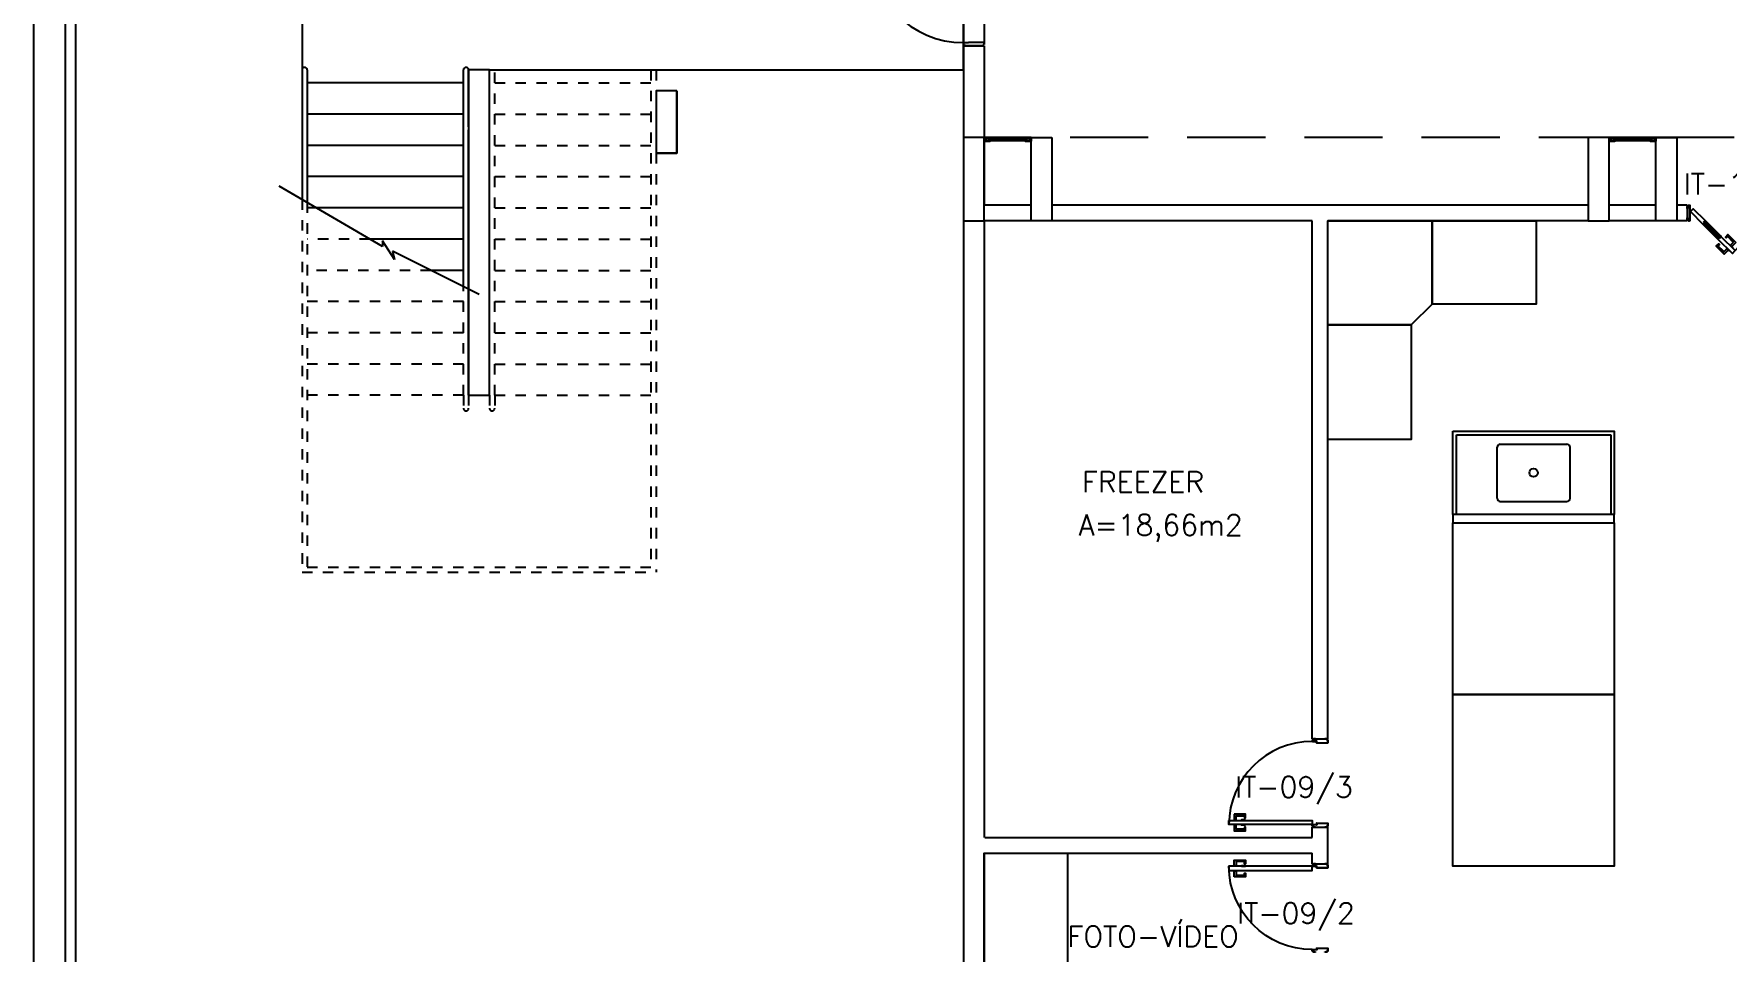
# Model space of a CAD drawing. Header units: millimetres. Extents: x 2128 to 2646, y 1972 to 2207.
# Drawn here: x 2253.69 to 2269.94, y 2128.82 to 2137.64 of the extents above; entities that cross this region are included whole.
import ezdxf

# ---------------------------------------------------------------- set-up
doc = ezdxf.new("R2010")
doc.units = ezdxf.units.MM
doc.linetypes.add('DASHED2', pattern=[0.375, 0.25, -0.125])
doc.linetypes.add('HIDDEN', pattern=[0.375, 0.25, -0.125])
for name, color, linetype in [('ar-alambrado', 2, 'Continuous'), ('AR-ALV', 2, 'Continuous'), ('AR-BANCADAS', 1, 'Continuous'), ('AR-ESCADA', 2, 'Continuous'), ('AR-ESQ', 1, 'Continuous'), ('AR-ESTC', 3, 'Continuous'), ('AR-PF-maçaneta', 1, 'Continuous'), ('AR-PF-mov', 1, 'Continuous'), ('AR-PF-pm1', 2, 'Continuous'), ('AR-PF-soleira', 1, 'Continuous'), ('AR-PISO', 1, 'Continuous'), ('AR-PORTA', 1, 'Continuous'), ('AR-PROJ', 1, 'HIDDEN'), ('BC- VISTA', 1, 'Continuous'), ('BC-CORTE', 14, 'Continuous'), ('BC-CUBA', 1, 'Continuous'), ('DT-ESQ-BAGUETE-C', 1, 'Continuous'), ('DT-ESQ-PERFIL CADEIRA-C', 2, 'Continuous'), ('DT-ESQ-PERFIL CADEIRA-V', 2, 'Continuous'), ('DT-ESQ-VENEZIANA-C', 1, 'Continuous'), ('DT-ESQ-VENEZIANA-V', 1, 'Continuous'), ('ENDEREÇO', 2, 'Continuous'), ('ES-GUARDACORPO', 2, 'Continuous'), ('es-linhacorte', 1, 'Continuous'), ('ES-PILAR', 3, 'Continuous'), ('Layer2', 2, 'Continuous'), ('maçaneta', 1, 'Continuous'), ('mov', 1, 'Continuous'), ('PM-PERFIL U-C', 2, 'Continuous'), ('PM-VIDRO', 2, 'Continuous'), ('pm1', 2, 'Continuous'), ('pm2', 2, 'Continuous'), ('PROJ2', 1, 'HIDDEN'), ('TEXTO', 2, 'Continuous'), ('Área', 2, 'Continuous')]:
    doc.layers.add(name, color=color, linetype=linetype)
doc.styles.add('UNB-100', font='simplex.shx', dxfattribs={"height": 0.2})
doc.styles.add('UNB1-100', font='simplex.shx', dxfattribs={"height": 0.2})

# ---------------------------------------------------------------- blocks, each defined once
blk = doc.blocks.new('EF01-P')
at = {"layer": 'DT-ESQ-BAGUETE-C', "ltscale": 0.1}
for points in [[(0.002, 0.035), (0.015, 0.035), (0.015, 0.033), (0.002, 0.033), (0.002, 0.005), (0.015, 0.005), (0.015, 0.004), (0.002, 0.004, -0.414214), (0, 0.005), (0, 0.033, -0.414214)], [(0.448, 0.035), (0.435, 0.035), (0.435, 0.033), (0.448, 0.033), (0.448, 0.005), (0.435, 0.005), (0.435, 0.004), (0.448, 0.004, 0.414214), (0.45, 0.005), (0.45, 0.033, 0.414214)]]:
    blk.add_lwpolyline(points, format="xyb", close=True, dxfattribs=at)
at = {"layer": 'DT-ESQ-PERFIL CADEIRA-C', "ltscale": 0.1}
for points in [[(0.01, 0.002), (0.01, 0.003), (0.002, 0.003, 1), (0.002, 0), (0.015, 0, 0.414214), (0.016, 0.002), (0.016, 0.033), (0.043, 0.033)], [(0.043, 0.006), (0.018, 0.006), (0.018, 0.016), (0.016, 0.016), (0.016, 0.006, 0.414214), (0.018, 0.005), (0.043, 0.005), (0.056, 0.005, 1), (0.056, 0.008), (0.043, 0.008), (0.043, 0.02), (0.043, 0.032), (0.056, 0.032, 1), (0.056, 0.035), (0.043, 0.035), (0.016, 0.035, 0.414214), (0.015, 0.033), (0.015, 0.002), (0.002, 0.002)], [(0.041, 0.02), (0.041, 0.032, -0.414214), (0.043, 0.033), (0.056, 0.033)], [(0.041, 0.02), (0.041, 0.008, 0.414214), (0.043, 0.006), (0.056, 0.006)], [(0.407, 0.006), (0.432, 0.006), (0.432, 0.016), (0.433, 0.016), (0.433, 0.006, -0.414214), (0.432, 0.005), (0.407, 0.005), (0.394, 0.005, -1), (0.394, 0.008), (0.407, 0.008), (0.407, 0.02), (0.407, 0.032), (0.394, 0.032, -1), (0.394, 0.035), (0.407, 0.035), (0.433, 0.035, -0.414214), (0.435, 0.033), (0.435, 0.002), (0.448, 0.002)], [(0.408, 0.02), (0.408, 0.032, 0.414214), (0.407, 0.033), (0.394, 0.033)], [(0.408, 0.02), (0.408, 0.008, -0.414214), (0.407, 0.006), (0.394, 0.006)], [(0.44, 0.002), (0.44, 0.003), (0.448, 0.003, -1), (0.448, 0), (0.435, 0, -0.414214), (0.433, 0.002), (0.433, 0.033), (0.407, 0.033)]]:
    blk.add_lwpolyline(points, format="xyb", dxfattribs=at)
at = {"layer": 'DT-ESQ-PERFIL CADEIRA-V', "ltscale": 0.1}
blk.add_line((0.015, 0), (0.435, 0), dxfattribs=at)
at = {"layer": 'DT-ESQ-VENEZIANA-C', "ltscale": 0.1}
for p, q in [((0.043, 0.011), (0.407, 0.011)), ((0.043, 0.009), (0.407, 0.009))]:
    blk.add_line(p, q, dxfattribs=at)
at = {"layer": 'DT-ESQ-VENEZIANA-V', "ltscale": 0.1}
blk.add_line((0.043, 0.031), (0.407, 0.031), dxfattribs=at)
blk = doc.blocks.new('ES-2P-1PAV-E')
for q in [(-2.95, -0.975), (-2.75, -1.575)]:
    blk.add_line((-2.75, -0.975), q)
at = {"layer": 'AR-PISO'}
for p, q in [((-6.35, 0.775), (0, 0.775)), ((-6.35, 0.775), (-6.35, -0.775)), ((0, -0.775), (0, 0.775)), ((-4.55, -0.775), (0, -0.775)), ((-4.8, -0.9), (-6.3, -0.9)), ((-4.8, -1.2), (-6.3, -1.2)), ((-4.8, -1.5), (-6.3, -1.5)), ((-4.8, -1.8), (-6.3, -1.8)), ((-4.8, -2.1), (-6.21, -2.1)), ((-4.8, -2.4), (-5.697, -2.4)), ((-4.8, -2.7), (-5.111, -2.7))]:
    blk.add_line(p, q, dxfattribs=at)
at = {"layer": 'ES-GUARDACORPO'}
for p, q in [((-6.35, -0.775), (-6.35, -2.018)), ((-6.3, -0.775), (-6.3, -2.048)), ((-4.8, -0.9), (-4.8, -0.775)), ((-4.8, -2.855), (-4.8, -0.9))]:
    blk.add_line(p, q, dxfattribs=at)
for centre in [(-6.325, -0.775), (-4.775, -0.775)]:
    blk.add_arc(centre, 0.025, 0, 180, dxfattribs=at)
at = {"layer": 'es-linhacorte'}
for p, q in [((-5.578, -2.47), (-6.569, -1.89)), ((-5.578, -2.418), (-5.578, -2.47)), ((-5.462, -2.596), (-5.578, -2.418)), ((-4.649, -2.931), (-5.48, -2.516)), ((-5.48, -2.516), (-5.462, -2.596))]:
    blk.add_line(p, q, dxfattribs=at)
at = {"layer": 'ES-PILAR'}
for p, q in [((-2.75, -1.575), (-2.95, -1.575)), ((-4.75, -3.9), (-4.55, -3.9))]:
    blk.add_line(p, q, dxfattribs=at)
for points in [[(-4.55, -1.35), (-4.55, -1.32), (-4.55, -0.775), (-4.75, -0.775), (-4.75, -1.32), (-4.75, -1.35), (-4.75, -3.9), (-4.55, -3.9)], [(-2.75, -0.975), (-2.95, -0.975), (-2.95, -1.575), (-2.75, -1.575)]]:
    blk.add_lwpolyline(points, close=True, dxfattribs=at)
at = {"layer": 'Layer2'}
for p, q in [((-4.75, -1.32), (-4.75, -0.775)), ((-4.55, -1.32), (-4.55, -0.775)), ((-4.75, -3.9), (-4.75, -1.35)), ((-4.55, -3.9), (-4.55, -1.35))]:
    blk.add_line(p, q, dxfattribs=at)
at = {"layer": 'PROJ2', "ltscale": 0.01}
for p, q in [((-4.5, -3.9), (-4.5, -0.775)), ((-3, -0.775), (-3, -5.55)), ((-2.95, -0.775), (-2.95, -5.6)), ((-4.5, -0.9), (-3, -0.9)), ((-4.5, -1.2), (-3, -1.2)), ((-4.5, -1.5), (-3, -1.5)), ((-4.5, -1.8), (-3, -1.8)), ((-6.35, -2.018), (-6.35, -5.6)), ((-6.3, -2.048), (-6.3, -5.55)), ((-6.21, -2.1), (-6.3, -2.1)), ((-4.5, -2.1), (-3, -2.1)), ((-5.697, -2.4), (-6.3, -2.4)), ((-4.5, -2.4), (-3, -2.4)), ((-5.111, -2.7), (-6.3, -2.7)), ((-4.5, -2.7), (-3, -2.7)), ((-4.8, -3.9), (-4.8, -2.855)), ((-4.8, -3), (-6.3, -3)), ((-4.5, -3), (-3, -3)), ((-4.8, -3.3), (-6.3, -3.3)), ((-4.5, -3.3), (-3, -3.3)), ((-4.8, -3.6), (-6.3, -3.6)), ((-4.5, -3.6), (-3, -3.6)), ((-4.8, -3.9), (-6.3, -3.9)), ((-4.8, -3.9), (-4.8, -4.025)), ((-4.75, -3.9), (-4.75, -4.025)), ((-4.55, -3.9), (-4.55, -4.025)), ((-4.5, -3.9), (-4.5, -4.025)), ((-4.5, -3.9), (-3, -3.9)), ((-6.35, -5.6), (-2.95, -5.6)), ((-6.3, -5.55), (-3, -5.55))]:
    blk.add_line(p, q, dxfattribs=at)
for centre in [(-4.775, -4.025), (-4.525, -4.025)]:
    blk.add_arc(centre, 0.025, 180, 0, dxfattribs=at)
blk = doc.blocks.new('pcf-alv-01p-dir')
at = {"layer": 'AR-PF-maçaneta'}
blk.add_line((0.83, 0.342), (0.83, 0.957), dxfattribs=at)
for points in [[(0.83, 0.357), (0.87, 0.357), (0.87, 0.342), (0.81, 0.342), (0.81, 0.957), (0.87, 0.957), (0.87, 0.942), (0.83, 0.942)], [(0.87, 0.957), (0.855, 0.957), (0.855, 0.962), (0.865, 0.967), (0.88, 0.967), (0.88, 0.932), (0.865, 0.932), (0.855, 0.937), (0.855, 0.942), (0.87, 0.942)], [(0.87, 0.342), (0.855, 0.342), (0.855, 0.337), (0.865, 0.332), (0.88, 0.332), (0.88, 0.367), (0.865, 0.367), (0.855, 0.362), (0.855, 0.357), (0.87, 0.357)]]:
    blk.add_lwpolyline(points, dxfattribs=at)
at = {"layer": 'AR-PF-mov'}
blk.add_arc((0.93, 0.2), 0.9, 90, 180, dxfattribs=at)
at = {"layer": 'AR-PF-pm1'}
for p, q in [((0, 0.01), (0, 0.19)), ((0.01, 0.19), (0, 0.19)), ((0.01, 0.2), (0.03, 0.2)), ((0.01, 0.2), (0.01, 0.19)), ((0.03, 0.2), (0.03, 0.15)), ((0.95, 0.2), (0.93, 0.2)), ((0.93, 0.2), (0.93, 0.15)), ((0.95, 0.2), (0.95, 0.19)), ((0.95, 0.19), (0.96, 0.19)), ((0.96, 0.01), (0.96, 0.19)), ((0.01, 0.01), (0, 0.01)), ((0.01, 0), (0.01, 0.01)), ((0.035, 0), (0.01, 0)), ((0.03, 0.15), (0.035, 0.15)), ((0.035, 0.15), (0.035, 0)), ((0.93, 0.15), (0.925, 0.15)), ((0.925, 0.15), (0.925, 0)), ((0.925, 0), (0.95, 0)), ((0.95, 0), (0.95, 0.01)), ((0.95, 0.01), (0.96, 0.01))]:
    blk.add_line(p, q, dxfattribs=at)
blk.add_lwpolyline([(0.88, 1.1), (0.88, 0.2), (0.93, 0.2), (0.93, 1.1)], close=True, dxfattribs=at)
at = {"layer": 'AR-PF-soleira'}
for p, q in [((0.88, 0.2), (0.03, 0.2)), ((0.925, 0), (0.035, 0))]:
    blk.add_line(p, q, dxfattribs=at)
blk = doc.blocks.new('PM7B')
at = {"layer": 'maçaneta'}
for points in [[(0.732, -0.208), (0.771, -0.247), (0.785, -0.233), (0.758, -0.206, -0.414214), (0.758, -0.204), (0.813, -0.148), (0.827, -0.162), (0.834, -0.155), (0.81, -0.13)], [(0.806, -0.282), (0.845, -0.321), (0.923, -0.243), (0.898, -0.219), (0.891, -0.226), (0.905, -0.24), (0.849, -0.295, -0.414214), (0.847, -0.295), (0.82, -0.268)], [(0.845, -0.321), (0.806, -0.282), (0.82, -0.268), (0.847, -0.295, 0.414214), (0.849, -0.295), (0.905, -0.24), (0.891, -0.226), (0.898, -0.219), (0.923, -0.243)]]:
    blk.add_lwpolyline(points, format="xyb", close=True, dxfattribs=at)
for points in [[(0.792, -0.226), (0.764, -0.254), (0.767, -0.258), (0.795, -0.229)], [(0.792, -0.226), (0.764, -0.254), (0.767, -0.258), (0.795, -0.229)], [(0.827, -0.261), (0.799, -0.289), (0.795, -0.286), (0.824, -0.258)], [(0.827, -0.261), (0.799, -0.289), (0.795, -0.286), (0.824, -0.258)]]:
    blk.add_lwpolyline(points, close=True, dxfattribs=at)
at = {"layer": 'mov'}
for centre, start, end in [((0.099, 0.089), 356.8029, 46.3992), ((1.101, 0.061), 176.8029, 226.3992)]:
    blk.add_arc(centre, 0.501, start, end, dxfattribs=at)
at = {"layer": 'PM-PERFIL U-C'}
for p, q in [((0, 0.12), (0, 0.139)), ((0.002, 0.12), (0, 0.12)), ((0, 0.012), (0, 0.03)), ((0, 0.03), (0.002, 0.03)), ((0.001, 0.14), (0.01, 0.14)), ((0.01, 0.01), (0.001, 0.01)), ((0.01, 0.138), (0.002, 0.138)), ((0.002, 0.138), (0.002, 0.12)), ((0.002, 0.03), (0.002, 0.012)), ((0.002, 0.012), (0.01, 0.012)), ((0.01, 0.14), (0.01, 0.149)), ((0.01, 0.001), (0.01, 0.01)), ((0.012, 0.15), (0.023, 0.15)), ((0.023, 0.148), (0.012, 0.148)), ((0.012, 0.148), (0.012, 0.14)), ((0.012, 0.01), (0.012, 0.002)), ((0.012, 0.002), (0.023, 0.002)), ((0.023, 0), (0.012, 0)), ((0.023, 0.148), (0.023, 0.002)), ((0.025, 0.149), (0.025, 0.001)), ((1.175, 0.149), (1.175, 0.001)), ((1.188, 0.15), (1.176, 0.15)), ((1.177, 0.148), (1.188, 0.148)), ((1.177, 0.148), (1.177, 0.002)), ((1.188, 0.002), (1.177, 0.002)), ((1.176, 0), (1.188, 0)), ((1.188, 0.148), (1.188, 0.14)), ((1.188, 0.01), (1.188, 0.002)), ((1.189, 0.138), (1.198, 0.138)), ((1.198, 0.012), (1.189, 0.012)), ((1.19, 0.14), (1.19, 0.149)), ((1.198, 0.14), (1.19, 0.14)), ((1.19, 0.01), (1.198, 0.01)), ((1.19, 0.001), (1.19, 0.01)), ((1.198, 0.138), (1.198, 0.12)), ((1.198, 0.12), (1.2, 0.12)), ((1.198, 0.03), (1.198, 0.012)), ((1.2, 0.03), (1.198, 0.03)), ((1.2, 0.12), (1.2, 0.139)), ((1.2, 0.012), (1.2, 0.03))]:
    blk.add_line(p, q, dxfattribs=at)
for centre, start, end in [((0.001, 0.139), 90, 180), ((0.001, 0.012), 180, 270), ((0.012, 0.149), 90, 180), ((0.01, 0.14), 270, 0), ((0.01, 0.01), 0, 90), ((0.012, 0.001), 180, 270), ((0.023, 0.149), 0, 90), ((0.023, 0.001), 269.9386, 0), ((1.176, 0.149), 90, 180), ((1.176, 0.001), 180, 270.0614), ((1.188, 0.149), 0, 90), ((1.189, 0.14), 180, 270), ((1.189, 0.01), 90, 180), ((1.188, 0.001), 270, 0), ((1.198, 0.139), 0, 90), ((1.198, 0.012), 270, 0)]:
    blk.add_arc(centre, 0.0015, start, end, dxfattribs=at)
at = {"layer": 'PM-VIDRO'}
for p, q in [((0.161, 0.171), (0.302, 0.312)), ((0.309, 0.305), (0.168, 0.164)), ((0.891, -0.155), (1.032, -0.014)), ((1.039, -0.021), (0.898, -0.162))]:
    blk.add_line(p, q, dxfattribs=at)
at = {"layer": 'pm1'}
for p, q in [((0.03, 0.061), (0.15, 0.181)), ((0.15, 0.181), (0.161, 0.171)), ((0.154, 0.164), (0.161, 0.171)), ((0.171, 0.146), (0.154, 0.164)), ((0.168, 0.164), (0.161, 0.157)), ((0.168, 0.164), (0.178, 0.153)), ((0.302, 0.312), (0.291, 0.323)), ((0.302, 0.312), (0.309, 0.319)), ((0.327, 0.302), (0.309, 0.319)), ((0.316, 0.312), (0.309, 0.305)), ((0.32, 0.294), (0.309, 0.305)), ((0.327, 0.302), (0.32, 0.294)), ((0.058, 0.033), (0.03, 0.061)), ((0.178, 0.153), (0.058, 0.033)), ((0.178, 0.153), (0.171, 0.146)), ((1.022, -0.003), (1.029, 0.004)), ((1.029, 0.004), (1.046, -0.014)), ((0.873, -0.152), (0.88, -0.144)), ((0.873, -0.152), (0.891, -0.169)), ((0.88, -0.144), (0.891, -0.155)), ((0.884, -0.162), (0.891, -0.155)), ((0.898, -0.162), (0.891, -0.169)), ((0.898, -0.162), (0.909, -0.173)), ((1.032, -0.014), (1.039, -0.007)), ((1.046, -0.014), (1.039, -0.021))]:
    blk.add_line(p, q, dxfattribs=at)
for points in [[(0.291, 0.323), (0.433, 0.464), (0.461, 0.436), (0.32, 0.294)], [(1.032, -0.014), (1.022, -0.003), (1.142, 0.117), (1.17, 0.089), (1.05, -0.031), (1.039, -0.021)], [(0.909, -0.173), (0.767, -0.314), (0.739, -0.286), (0.873, -0.152)]]:
    blk.add_lwpolyline(points, dxfattribs=at)
at = {"layer": 'pm2', "color": 1}
for p, q in [((0.15, 0.181), (0.291, 0.323)), ((0.32, 0.294), (0.178, 0.153)), ((0.88, -0.144), (1.022, -0.003)), ((1.05, -0.031), (0.909, -0.173))]:
    blk.add_line(p, q, dxfattribs=at)
blk = doc.blocks.new('PM3')
at = {"layer": 'maçaneta'}
for points in [[(0.02, 0.825), (-0.035, 0.825), (-0.035, 0.715), (0, 0.715), (0, 0.725), (-0.02, 0.725), (-0.02, 0.804, -0.414214), (-0.019, 0.805), (0.02, 0.805)], [(0.125, 0.825), (0.07, 0.825), (0.07, 0.805), (0.108, 0.805, -0.414214), (0.11, 0.804), (0.11, 0.725), (0.09, 0.725), (0.09, 0.715), (0.125, 0.715)]]:
    blk.add_lwpolyline(points, format="xyb", close=True, dxfattribs=at)
for points in [[(0.02, 0.715), (0.02, 0.755), (0.025, 0.755), (0.025, 0.715)], [(0.07, 0.715), (0.07, 0.755), (0.065, 0.755), (0.065, 0.715)]]:
    blk.add_lwpolyline(points, close=True, dxfattribs=at)
at = {"layer": 'mov'}
blk.add_arc((0.025, 0.075), 0.8, 0, 90, dxfattribs=at)
at = {"layer": 'PM-PERFIL U-C'}
for p, q in [((0, 0.045), (0, 0.063)), ((0.002, 0.045), (0, 0.045)), ((0.001, 0.065), (0.01, 0.065)), ((0.002, 0.063), (0.002, 0.045)), ((0.01, 0.063), (0.002, 0.063)), ((0.01, 0.065), (0.01, 0.073)), ((0.011, 0.075), (0.023, 0.075)), ((0.012, 0.073), (0.012, 0.064)), ((0.023, 0.073), (0.012, 0.073)), ((0.023, 0.033), (0.023, 0.073)), ((0.038, 0.032), (0.024, 0.032)), ((0.025, 0.073), (0.025, 0.034)), ((0.038, 0.034), (0.025, 0.034)), ((0.038, 0.032), (0.038, -0.073)), ((0.04, 0.032), (0.04, -0.074)), ((0.81, 0.032), (0.81, -0.074)), ((0.812, 0.034), (0.825, 0.034)), ((0.812, 0.032), (0.826, 0.032)), ((0.812, 0.032), (0.812, -0.073)), ((0.825, 0.073), (0.825, 0.034)), ((0.839, 0.075), (0.827, 0.075)), ((0.827, 0.073), (0.838, 0.073)), ((0.827, 0.033), (0.827, 0.073)), ((0.838, 0.073), (0.838, 0.064)), ((0.84, 0.065), (0.84, 0.073)), ((0.849, 0.065), (0.84, 0.065)), ((0.84, 0.063), (0.848, 0.063)), ((0.848, 0.063), (0.848, 0.045)), ((0.848, 0.045), (0.85, 0.045)), ((0.85, 0.045), (0.85, 0.063)), ((0, -0.045), (0.002, -0.045)), ((0, -0.064), (0, -0.045)), ((0.01, -0.065), (0.001, -0.065)), ((0.002, -0.045), (0.002, -0.063)), ((0.002, -0.063), (0.01, -0.063)), ((0.01, -0.074), (0.01, -0.065)), ((0.038, -0.075), (0.011, -0.075)), ((0.012, -0.065), (0.012, -0.073)), ((0.012, -0.073), (0.038, -0.073)), ((0.838, -0.073), (0.812, -0.073)), ((0.812, -0.075), (0.839, -0.075)), ((0.838, -0.065), (0.838, -0.073)), ((0.848, -0.063), (0.84, -0.063)), ((0.84, -0.074), (0.84, -0.065)), ((0.84, -0.065), (0.849, -0.065)), ((0.85, -0.045), (0.848, -0.045)), ((0.848, -0.045), (0.848, -0.063)), ((0.85, -0.064), (0.85, -0.045))]:
    blk.add_line(p, q, dxfattribs=at)
for centre, start, end in [((0.001, 0.063), 90, 180), ((0.011, 0.073), 90, 180), ((0.01, 0.064), 270, 0), ((0.023, 0.073), 360, 90), ((0.024, 0.033), 180, 270), ((0.038, 0.032), 0, 90), ((0.812, 0.032), 90, 180), ((0.827, 0.073), 90, 180), ((0.826, 0.033), 270, 0), ((0.84, 0.064), 180, 270), ((0.839, 0.073), 0, 90), ((0.849, 0.063), 0, 90), ((0.001, -0.064), 180, 270), ((0.01, -0.065), 0, 90), ((0.011, -0.074), 180, 270), ((0.038, -0.074), 269.9386, 0), ((0.812, -0.074), 180, 270.0614), ((0.84, -0.065), 90, 180), ((0.839, -0.074), 270, 0), ((0.849, -0.064), 270, 0)]:
    blk.add_arc(centre, 0.0015, start, end, dxfattribs=at)
at = {"layer": 'pm1'}
blk.add_lwpolyline([(0.065, 0.875), (0.065, 0.075), (0.025, 0.075), (0.025, 0.875)], close=True, dxfattribs=at)
blk = doc.blocks.new('BCP22')
at = {"layer": 'BC- VISTA'}
for p, q in [((0.035, 0.845), (1.515, 0.845)), ((0.035, 0.08), (0.035, 0.845)), ((1.515, 0.845), (1.515, 0.08))]:
    blk.add_line(p, q, dxfattribs=at)
blk.add_lwpolyline([(0, 0.88), (1.55, 0.88), (1.55, 0.08), (0, 0.08)], close=True, dxfattribs=at)
at = {"layer": 'BC-CORTE'}
blk.add_lwpolyline([(1.55, 0), (1.55, 0.08), (0, 0.08), (0, 0)], close=True, dxfattribs=at)
at = {"layer": 'BC-CUBA'}
for p, q in [((0.425, 0.2355), (0.425, 0.7255)), ((0.455, 0.7555), (1.095, 0.7555)), ((1.125, 0.2355), (1.125, 0.7255)), ((0.455, 0.2055), (1.095, 0.2055))]:
    blk.add_line(p, q, dxfattribs=at)
blk.add_circle((0.775, 0.4805), 0.04, dxfattribs=at)
for centre, start, end in [((0.455, 0.7255), 90, 180), ((1.095, 0.7255), 0, 90), ((0.455, 0.2355), 180, 270), ((1.095, 0.2355), 270, 360)]:
    blk.add_arc(centre, 0.03, start, end, dxfattribs=at)
blk = doc.blocks.new('BCP24')
at = {"layer": 'BC- VISTA'}
blk.add_lwpolyline([(1.55, 0), (1.55, -1.65), (0, -1.65), (0, 0)], close=True, dxfattribs=at)
blk = doc.blocks.new('BCP09')
at = {"layer": 'BC- VISTA'}
blk.add_lwpolyline([(0.8, 0), (0.8, -1.125), (0, -1.125), (0, 0)], close=True, dxfattribs=at)
blk = doc.blocks.new('BCP08')
at = {"layer": 'BC- VISTA'}
blk.add_lwpolyline([(0.8, 0), (0.8, -1.1), (0, -1.1), (0, 0)], close=True, dxfattribs=at)
blk = doc.blocks.new('BCP07')
at = {"layer": 'BC- VISTA'}
blk.add_lwpolyline([(0.8, 0), (0.8, -1), (0, -1), (0, 0)], close=True, dxfattribs=at)
blk = doc.blocks.new('BCP26')
at = {"layer": 'BC- VISTA'}
blk.add_lwpolyline([(0, -0.8), (0, 0), (1, 0), (1, -1), (0.2, -1)], close=True, dxfattribs=at)

msp = doc.modelspace()

# ---------------------------------------------------------------- linework, layer by layer
at = {"layer": 'ar-alambrado'}
for p, q in [((2253.986, 2143.565), (2253.986, 2098.515)), ((2254.086, 2143.465), (2254.086, 2098.515))]:
    msp.add_line(p, q, dxfattribs=at)
at = {"layer": 'AR-ALV'}
for p, q in [((2262.611, 2137.523), (2262.811, 2137.523)), ((2262.611, 2137.523), (2262.611, 2136.64)), ((2262.811, 2137.523), (2262.811, 2136.64)), ((2263.261, 2135.99), (2262.811, 2135.99)), ((2268.611, 2135.99), (2263.461, 2135.99)), ((2269.261, 2135.99), (2268.811, 2135.99)), ((2269.561, 2135.99), (2269.461, 2135.99)), ((2269.561, 2135.99), (2269.561, 2135.84)), ((2262.611, 2135.84), (2262.611, 2127.515)), ((2262.811, 2135.84), (2262.811, 2129.915)), ((2263.261, 2135.84), (2262.811, 2135.84)), ((2265.961, 2135.84), (2263.461, 2135.84)), ((2265.961, 2130.865), (2265.961, 2135.84)), ((2266.111, 2130.865), (2266.111, 2135.84)), ((2268.611, 2135.84), (2266.111, 2135.84)), ((2269.261, 2135.84), (2268.811, 2135.84)), ((2269.561, 2135.84), (2269.461, 2135.84)), ((2265.961, 2130.865), (2266.111, 2130.865)), ((2262.817, 2129.915), (2265.961, 2129.915)), ((2265.961, 2130.015), (2266.111, 2130.015)), ((2265.961, 2129.915), (2265.961, 2130.015)), ((2266.111, 2129.665), (2266.111, 2130.015)), ((2262.811, 2129.765), (2262.811, 2127.515)), ((2262.817, 2129.765), (2265.961, 2129.765)), ((2265.961, 2129.665), (2265.961, 2129.765)), ((2265.961, 2129.665), (2266.111, 2129.665))]:
    msp.add_line(p, q, dxfattribs=at)
at = {"layer": 'AR-ESTC'}
for p, q in [((2262.811, 2136.64), (2262.611, 2136.64)), ((2262.611, 2136.64), (2262.611, 2135.84)), ((2262.811, 2135.84), (2262.811, 2136.64)), ((2263.261, 2136.64), (2263.461, 2136.64)), ((2263.261, 2135.84), (2263.261, 2136.64)), ((2263.461, 2136.64), (2263.461, 2135.84)), ((2268.811, 2136.64), (2268.611, 2136.64)), ((2268.611, 2136.64), (2268.611, 2135.84)), ((2268.811, 2135.84), (2268.811, 2136.64)), ((2269.261, 2136.64), (2269.461, 2136.64)), ((2269.261, 2135.84), (2269.261, 2136.64)), ((2269.461, 2136.64), (2269.461, 2135.84)), ((2262.611, 2135.84), (2262.811, 2135.84)), ((2263.461, 2135.84), (2263.261, 2135.84)), ((2268.611, 2135.84), (2268.811, 2135.84)), ((2269.461, 2135.84), (2269.261, 2135.84))]:
    msp.add_line(p, q, dxfattribs=at)
at = {"layer": 'AR-PISO'}
msp.add_line((2253.686, 2071.054), (2253.686, 2147.636), dxfattribs=at)
at = {"layer": 'AR-PROJ', "ltscale": 3}
for p, q in [((2299.261, 2136.64), (2262.811, 2136.64)), ((2262.811, 2136.64), (2262.811, 2135.99))]:
    msp.add_line(p, q, dxfattribs=at)

# ---------------------------------------------------------------- block references
at = {"layer": 'AR-BANCADAS', "linetype": 'DASHED2', "rotation": 90}
msp.add_blockref('BCP26', (2266.111, 2134.84), dxfattribs=at)
at = {"layer": 'AR-BANCADAS', "rotation": 90}
msp.add_blockref('BCP07', (2267.111, 2135.04), dxfattribs=at)
at = {"layer": 'AR-BANCADAS'}
for name, p in [('BCP08', (2266.111, 2134.84)), ('BCP22', (2267.311, 2132.94)), ('BCP24', (2267.311, 2132.94)), ('BCP24', (2267.311, 2131.29)), ('BCP09', (2262.811, 2129.765))]:
    msp.add_blockref(name, p, dxfattribs=at)
at = {"layer": 'AR-ESCADA'}
msp.add_blockref('ES-2P-1PAV-E', (2262.611, 2138.065), dxfattribs=at)
at = {"layer": 'AR-ESQ', "linetype": 'DASHED2', "rotation": 180}
for p in [(2263.261, 2136.64), (2269.261, 2136.64)]:
    msp.add_blockref('EF01-P', p, dxfattribs=at)
at = {"layer": 'AR-PORTA', "rotation": 90}
for name, p in [('pcf-alv-01p-dir', (2262.811, 2137.523)), ('PM3', (2266.036, 2130.015))]:
    msp.add_blockref(name, p, dxfattribs=at)
at = {"layer": 'AR-PORTA', "xscale": -1}
msp.add_blockref('PM7B', (2270.761, 2135.84), dxfattribs=at)
at = {"layer": 'AR-PORTA', "xscale": -1, "rotation": 90}
msp.add_blockref('PM3', (2266.036, 2129.665), dxfattribs=at)

# ---------------------------------------------------------------- texts
at = {"layer": 'ENDEREÇO', "style": 'UNB1-100'}
for s, p in [('IT-13/8', (2269.525, 2136.094)), ('IT-09/3', (2265.218, 2130.302)), ('IT-09/2', (2265.238, 2129.089))]:
    msp.add_text(s, height=0.2, dxfattribs=at).set_placement(p)
at = {"layer": 'TEXTO', "style": 'UNB-100'}
for s, p in [('FREEZER', (2263.748, 2133.233)), ('FOTO-VÍDEO', (2263.609, 2128.866))]:
    msp.add_text(s, height=0.2, dxfattribs=at).set_placement(p)
at = {"layer": 'Área', "style": 'UNB-100'}
msp.add_text('A=18,66m2', height=0.2, dxfattribs=at).set_placement((2263.716, 2132.819))

doc.saveas('drawing.dxf')
